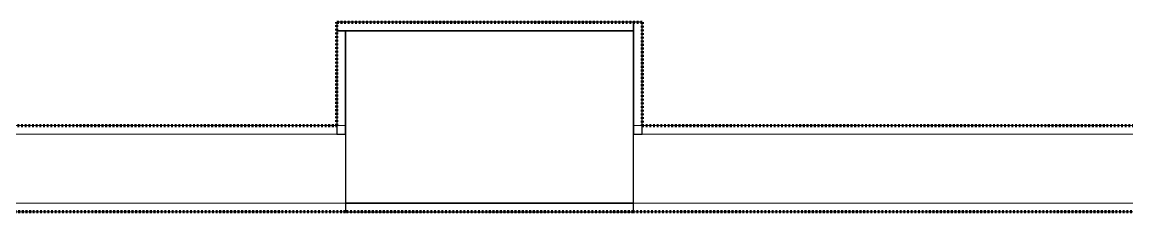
# Model space of a CAD drawing. Header units: millimetres. Extents: x -5300 to 98858, y -5196 to 93886.
# Drawn here: x 44188 to 46107, y 46335 to 46665 of the extents above; entities that cross this region are included whole.
import ezdxf

# ---------------------------------------------------------------- set-up
doc = ezdxf.new("R2010")
doc.units = ezdxf.units.MM
doc.linetypes.add('Штрих', pattern=[6.35, 3.175, -3.175])
doc.linetypes.add('Штрих_2_', pattern=[6.35, 3.175, -3.175])
for name, color, linetype, lineweight, true_color in [('_Разделитель помещений_', 4, 'Штрих', 70, 0x00ffff), ('Колонны', 7, 'Continuous', 18, 0x7f7f7f), ('Стены', 7, 'Continuous', 18, 0x7f7f7f), ('Стены разрез', 7, 'Continuous', 50, 0x7f7f7f)]:
    doc.layers.add(name, color=color, linetype=linetype, lineweight=lineweight, true_color=true_color)

# ---------------------------------------------------------------- blocks, each defined once
blk = doc.blocks.new('СТ_ВОКОЛ-006 92172 - СТ_ВОКОЛ-006 2-242832-Подвал')
at = {"layer": 'Стены', "color": 254, "true_color": 0xd4d4d4}
blk.add_line((44750, 46350), (45250, 46350), dxfattribs=at)
blk = doc.blocks.new('СТ_ВОКОЛ-006 92172 - СТ_ВОКОЛ-006 92172-242829-Подвал')
at = {"layer": 'Стены', "color": 254, "true_color": 0xd4d4d4}
for p, q in [((44750, 46350), (44750, 46350)), ((45250, 46350), (45250, 46350)), ((44750, 46335), (44750, 46335)), ((45250, 46335), (45250, 46335))]:
    blk.add_line(p, q, dxfattribs=at)
at = {"layer": 'Стены разрез', "color": 254, "lineweight": 25, "true_color": 0xd4d4d4}
for p, q in [((44750, 46350), (44750, 46335)), ((45250, 46350), (44750, 46350)), ((45250, 46335), (45250, 46350)), ((44750, 46335), (45250, 46335))]:
    blk.add_line(p, q, dxfattribs=at)
blk.add_blockref('СТ_ВОКОЛ-006 92172 - СТ_ВОКОЛ-006 2-242832-Подвал', (0, 0))
blk = doc.blocks.new('СТ_ВОКОЛ-007 92280 - СТ_ВОКОЛ-007 2-242848-Подвал')
at = {"layer": 'Стены', "color": 254, "true_color": 0xd4d4d4}
blk.add_line((45250, 46350), (45250, 46650), dxfattribs=at)
blk = doc.blocks.new('СТ_ВОКОЛ-007 92280 - СТ_ВОКОЛ-007 92280-242845-Подвал')
at = {"layer": 'Стены', "color": 254, "true_color": 0xd4d4d4}
for p, q in [((45250, 46665), (45250, 46665)), ((45265, 46665), (45265, 46665)), ((45250, 46470), (45250, 46470)), ((45265, 46470), (45265, 46470))]:
    blk.add_line(p, q, dxfattribs=at)
at = {"layer": 'Стены разрез', "color": 254, "lineweight": 25, "true_color": 0xd4d4d4}
for p, q in [((45265, 46665), (45250, 46665)), ((45250, 46665), (45250, 46470)), ((45265, 46470), (45265, 46665)), ((45250, 46470), (45265, 46470))]:
    blk.add_line(p, q, dxfattribs=at)
blk.add_blockref('СТ_ВОКОЛ-007 92280 - СТ_ВОКОЛ-007 2-242848-Подвал', (0, 0))
blk = doc.blocks.new('СТ_ВОКОЛ-008 92393 - СТ_ВОКОЛ-008 2-242864-Подвал')
at = {"layer": 'Стены', "color": 254, "true_color": 0xd4d4d4}
blk.add_line((45250, 46650), (44750, 46650), dxfattribs=at)
blk = doc.blocks.new('СТ_ВОКОЛ-008 92393 - СТ_ВОКОЛ-008 92393-242861-Подвал')
at = {"layer": 'Стены', "color": 254, "true_color": 0xd4d4d4}
for p, q in [((44735, 46665), (44735, 46665)), ((45250, 46665), (45250, 46665)), ((44735, 46650), (44735, 46650)), ((45250, 46650), (45250, 46650))]:
    blk.add_line(p, q, dxfattribs=at)
at = {"layer": 'Стены разрез', "color": 254, "lineweight": 25, "true_color": 0xd4d4d4}
for p, q in [((44735, 46665), (44735, 46650)), ((45250, 46665), (44735, 46665)), ((45250, 46650), (45250, 46665)), ((44735, 46650), (45250, 46650))]:
    blk.add_line(p, q, dxfattribs=at)
blk.add_blockref('СТ_ВОКОЛ-008 92393 - СТ_ВОКОЛ-008 2-242864-Подвал', (0, 0))
blk = doc.blocks.new('СТ_ВОКОЛ-009 92506 - СТ_ВОКОЛ-009 2-242880-Подвал')
at = {"layer": 'Стены', "color": 254, "true_color": 0xd4d4d4}
blk.add_line((44750, 46650), (44750, 46350), dxfattribs=at)
blk = doc.blocks.new('СТ_ВОКОЛ-009 92506 - СТ_ВОКОЛ-009 92506-242877-Подвал')
at = {"layer": 'Стены', "color": 254, "true_color": 0xd4d4d4}
for p, q in [((44735, 46650), (44735, 46650)), ((44750, 46650), (44750, 46650)), ((44735, 46470), (44735, 46470)), ((44750, 46470), (44750, 46470))]:
    blk.add_line(p, q, dxfattribs=at)
at = {"layer": 'Стены разрез', "color": 254, "lineweight": 25, "true_color": 0xd4d4d4}
for p, q in [((44750, 46650), (44735, 46650)), ((44735, 46650), (44735, 46470)), ((44750, 46470), (44750, 46650)), ((44735, 46470), (44750, 46470))]:
    blk.add_line(p, q, dxfattribs=at)
blk.add_blockref('СТ_ВОКОЛ-009 92506 - СТ_ВОКОЛ-009 2-242880-Подвал', (0, 0))
blk = doc.blocks.new('СТВ_Перегородка_Кирпич 198910 - СТВ_Перегородка_Кирпич 2-248168-Подвал')
at = {"layer": 'Стены', "color": 254, "true_color": 0xd4d4d4}
blk.add_line((45250, 46350), (48250, 46350), dxfattribs=at)
blk = doc.blocks.new('СТВ_Перегородка_Кирпич 198910 - СТВ_Перегородка_Кирпич-248161-Подвал')
at = {"layer": 'Стены', "color": 254, "true_color": 0xd4d4d4}
for p, q in [((48250, 46485), (45250, 46485)), ((45250, 46485), (45250, 46485)), ((45250, 46485), (45265, 46485)), ((45250, 46470), (45250, 46485)), ((45250, 46485), (48250, 46485)), ((45250, 46470), (45250, 46485)), ((45250, 46485), (45250, 46485)), ((45250, 46485), (45250, 46470)), ((45265, 46485), (45250, 46485)), ((45250, 46485), (45250, 46470)), ((45265, 46485), (45265, 46485)), ((48235, 46485), (45265, 46485)), ((45265, 46470), (45265, 46485)), ((45265, 46485), (45265, 46470)), ((45265, 46485), (45265, 46485)), ((45265, 46485), (45265, 46470)), ((48235, 46485), (48235, 46485)), ((48235, 46485), (48250, 46485)), ((48235, 46470), (48235, 46485)), ((48235, 46485), (48235, 46485)), ((48235, 46470), (48235, 46485)), ((48250, 46485), (48235, 46485)), ((48235, 46485), (48235, 46470)), ((48250, 46485), (48250, 46485)), ((48250, 46470), (48250, 46485)), ((48250, 46485), (48250, 46485)), ((48250, 46485), (48250, 46470)), ((48250, 46470), (48250, 46485)), ((48250, 46485), (48250, 46470)), ((48250, 46470), (45250, 46470)), ((45250, 46470), (45250, 46470)), ((45250, 46470), (45265, 46470)), ((48250, 46470), (45250, 46470)), ((45250, 46470), (45250, 46470)), ((45250, 46470), (45265, 46470)), ((45250, 46350), (45250, 46470)), ((45250, 46470), (48250, 46470)), ((45250, 46470), (45250, 46350)), ((45250, 46470), (45250, 46470)), ((45250, 46470), (45250, 46350)), ((48250, 46470), (45250, 46470)), ((45250, 46470), (45250, 46470)), ((48250, 46470), (45250, 46470)), ((45265, 46470), (45265, 46470)), ((45265, 46470), (45265, 46470)), ((48235, 46470), (45265, 46470)), ((48235, 46470), (48235, 46470)), ((48235, 46470), (48250, 46470)), ((48235, 46470), (48235, 46470)), ((48235, 46470), (48250, 46470)), ((48250, 46470), (48250, 46470)), ((48250, 46470), (48250, 46470)), ((48250, 46470), (48250, 46350)), ((48250, 46470), (48250, 46470)), ((48250, 46350), (48250, 46470)), ((48250, 46470), (48250, 46470)), ((48250, 46350), (48250, 46470)), ((48250, 46350), (45250, 46350)), ((45250, 46350), (45250, 46350)), ((45250, 46350), (48250, 46350)), ((45250, 46350), (48250, 46350)), ((45250, 46350), (45250, 46350)), ((45250, 46335), (45250, 46350)), ((45250, 46350), (48250, 46350)), ((45250, 46350), (45250, 46350)), ((45250, 46350), (45250, 46335)), ((45250, 46350), (45250, 46335)), ((45250, 46350), (45250, 46350)), ((48250, 46350), (45250, 46350)), ((48250, 46350), (45250, 46350)), ((48250, 46350), (48250, 46350)), ((48250, 46350), (48250, 46350)), ((48250, 46350), (48250, 46335)), ((48250, 46350), (48250, 46350)), ((48250, 46335), (48250, 46350)), ((48250, 46350), (48250, 46350)), ((48250, 46335), (48250, 46350)), ((48250, 46335), (45250, 46335)), ((45250, 46335), (45250, 46335)), ((45250, 46335), (45250, 46335)), ((45250, 46335), (48250, 46335)), ((45250, 46335), (48250, 46335)), ((48250, 46335), (48250, 46335)), ((48250, 46335), (48250, 46335))]:
    blk.add_line(p, q, dxfattribs=at)
blk = doc.blocks.new('СТВ_Перегородка_Кирпич 198910 - СТВ_Перегородка_Кирпич 198910-248165-Подвал')
for name in ['СТВ_Перегородка_Кирпич 198910 - СТВ_Перегородка_Кирпич-248161-Подвал', 'СТВ_Перегородка_Кирпич 198910 - СТВ_Перегородка_Кирпич 2-248168-Подвал']:
    blk.add_blockref(name, (0, 0))
blk = doc.blocks.new('СТВ_Перегородка_Кирпич 209367 - СТВ_Перегородка_Кирпич 2-248443-Подвал')
at = {"layer": 'Стены', "color": 254, "true_color": 0xd4d4d4}
blk.add_line((42350, 46350), (44750, 46350), dxfattribs=at)
blk = doc.blocks.new('СТВ_Перегородка_Кирпич 209367 - СТВ_Перегородка_Кирпич-248436-Подвал')
at = {"layer": 'Стены', "color": 254, "true_color": 0xd4d4d4}
for p, q in [((44750, 46485), (42485, 46485)), ((42485, 46485), (42485, 46485)), ((44735, 46485), (42485, 46485)), ((42485, 46470), (42485, 46485)), ((42485, 46485), (44750, 46485)), ((42485, 46485), (42485, 46485)), ((42485, 46485), (42485, 46470)), ((42485, 46485), (42485, 46470)), ((44735, 46485), (44735, 46485)), ((44735, 46485), (44750, 46485)), ((44735, 46470), (44735, 46485)), ((44735, 46485), (44735, 46485)), ((44735, 46470), (44735, 46485)), ((44750, 46485), (44735, 46485)), ((44735, 46485), (44735, 46470)), ((44750, 46485), (44750, 46485)), ((44750, 46470), (44750, 46485)), ((44750, 46485), (44750, 46485)), ((44750, 46485), (44750, 46470)), ((44750, 46470), (44750, 46485)), ((44750, 46485), (44750, 46470)), ((42470, 46350), (42470, 46470)), ((42470, 46470), (44750, 46470)), ((42470, 46470), (42470, 46470)), ((42470, 46470), (42470, 46350)), ((42470, 46470), (42470, 46350)), ((44750, 46470), (42470, 46470)), ((42470, 46470), (42470, 46470)), ((44750, 46470), (42470, 46470)), ((44750, 46470), (42485, 46470)), ((42485, 46470), (42485, 46470)), ((44750, 46470), (42485, 46470)), ((42485, 46470), (42485, 46470)), ((44735, 46470), (42485, 46470)), ((44735, 46470), (44735, 46470)), ((44735, 46470), (44750, 46470)), ((44735, 46470), (44735, 46470)), ((44735, 46470), (44750, 46470)), ((44750, 46470), (44750, 46470)), ((44750, 46470), (44750, 46470)), ((44750, 46470), (44750, 46350)), ((44750, 46470), (44750, 46470)), ((44750, 46350), (44750, 46470)), ((44750, 46470), (44750, 46470)), ((44750, 46350), (44750, 46470)), ((42350, 46335), (42350, 46350)), ((42350, 46350), (44750, 46350)), ((42350, 46350), (42350, 46335)), ((42350, 46350), (42350, 46335)), ((42350, 46350), (42350, 46350)), ((42350, 46350), (42350, 46350)), ((44750, 46350), (42350, 46350)), ((44750, 46350), (42350, 46350)), ((44750, 46350), (42470, 46350)), ((42470, 46350), (42470, 46350)), ((42470, 46350), (44750, 46350)), ((42470, 46350), (44750, 46350)), ((42470, 46350), (42470, 46350)), ((44750, 46350), (44750, 46350)), ((44750, 46350), (44750, 46350)), ((44750, 46350), (44750, 46335)), ((44750, 46350), (44750, 46350)), ((44750, 46335), (44750, 46350)), ((44750, 46350), (44750, 46350)), ((44750, 46335), (44750, 46350)), ((44750, 46335), (42350, 46335)), ((42350, 46335), (42350, 46335)), ((42350, 46335), (42350, 46335)), ((42350, 46335), (44750, 46335)), ((42350, 46335), (44750, 46335)), ((44750, 46335), (44750, 46335)), ((44750, 46335), (44750, 46335))]:
    blk.add_line(p, q, dxfattribs=at)
blk = doc.blocks.new('СТВ_Перегородка_Кирпич 209367 - СТВ_Перегородка_Кирпич 209367-248440-Подвал')
for name in ['СТВ_Перегородка_Кирпич 209367 - СТВ_Перегородка_Кирпич-248436-Подвал', 'СТВ_Перегородка_Кирпич 209367 - СТВ_Перегородка_Кирпич 2-248443-Подвал']:
    blk.add_blockref(name, (0, 0))
blk = doc.blocks.new('КОЛ-004 500х300 500 x 300 92051 - КОЛ-004 500х300 500 x 300 92051-384886-Подвал')
at = {"layer": 'Колонны', "color": 254, "lineweight": 25, "true_color": 0xd4d4d4}
for p, q in [((250, 150), (-250, 150)), ((-250, 150), (-250, -150)), ((250, -150), (250, 150)), ((-250, -150), (250, -150))]:
    blk.add_line(p, q, dxfattribs=at)
at = {"layer": 'Колонны', "color": 254, "true_color": 0xd4d4d4}
for p, q in [((-250, 150), (-250, 150)), ((250, 150), (250, 150)), ((-250, -150), (-250, -150)), ((250, -150), (250, -150))]:
    blk.add_line(p, q, dxfattribs=at)

msp = doc.modelspace()

# ---------------------------------------------------------------- linework, layer by layer
at = {"layer": '_Разделитель помещений_', "color": 131, "linetype": 'Штрих_2_', "true_color": 0xaaffff}
for p, q in [((44735, 46485), (44735, 46665)), ((44735, 46665), (45265, 46665)), ((45265, 46665), (45265, 46485)), ((42485, 46485), (44735, 46485)), ((45265, 46485), (48235, 46485)), ((44750, 46335), (42335, 46335)), ((45250, 46335), (44750, 46335)), ((54250, 46335), (45250, 46335))]:
    msp.add_line(p, q, dxfattribs=at)

# ---------------------------------------------------------------- block references
at = {"layer": 'Колонны', "color": 254, "true_color": 0xd4d4d4}
msp.add_blockref('КОЛ-004 500х300 500 x 300 92051 - КОЛ-004 500х300 500 x 300 92051-384886-Подвал', (45000, 46500), dxfattribs=at)
at = {"layer": 'Стены', "color": 254, "true_color": 0xd4d4d4}
for name in ['СТ_ВОКОЛ-008 92393 - СТ_ВОКОЛ-008 92393-242861-Подвал', 'СТ_ВОКОЛ-007 92280 - СТ_ВОКОЛ-007 92280-242845-Подвал', 'СТ_ВОКОЛ-009 92506 - СТ_ВОКОЛ-009 92506-242877-Подвал', 'СТВ_Перегородка_Кирпич 209367 - СТВ_Перегородка_Кирпич 209367-248440-Подвал', 'СТВ_Перегородка_Кирпич 198910 - СТВ_Перегородка_Кирпич 198910-248165-Подвал', 'СТ_ВОКОЛ-006 92172 - СТ_ВОКОЛ-006 92172-242829-Подвал']:
    msp.add_blockref(name, (0, 0), dxfattribs=at)

doc.saveas('drawing.dxf')
